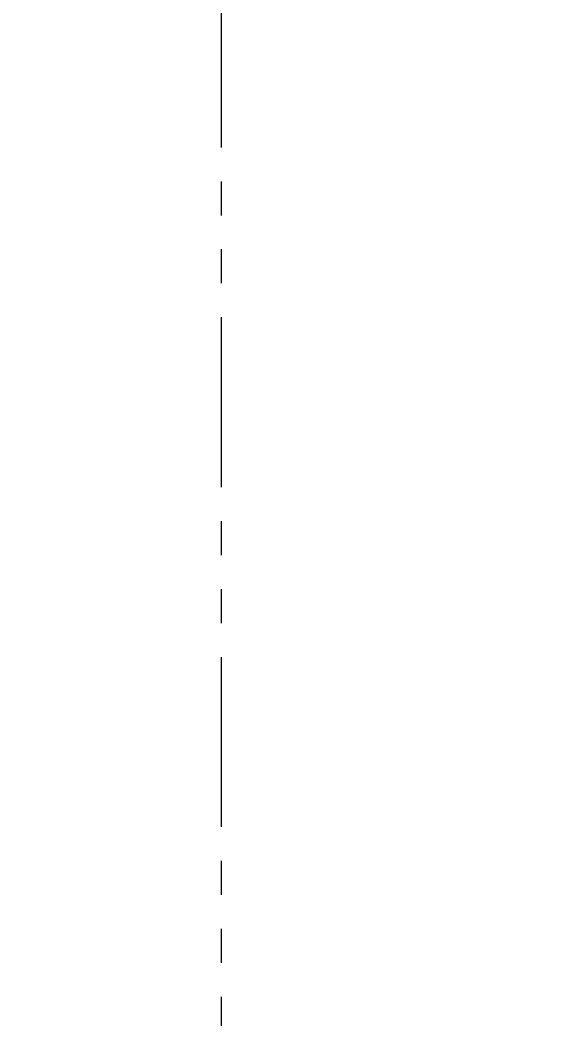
# Model space of a CAD drawing. Header units: millimetres. Extents: x -46397 to 283259, y -8690 to 23983.
# Drawn here: x -21019 to -20533, y 3820 to 4754 of the extents above; entities that cross this region are included whole.
import ezdxf
from ezdxf.enums import TextEntityAlignment as Align

# ---------------------------------------------------------------- set-up
doc = ezdxf.new("R2010")
doc.units = ezdxf.units.MM
doc.linetypes.add('PHANTOM', pattern=[63.5, 31.75, -6.35, 6.35, -6.35, 6.35, -6.35])
doc.styles.add('Tahoma', font='tahoma.ttf')
doc.styles.add('Text_nameplate', font='arial.ttf', dxfattribs={"width": 0.9, "height": 2.5})

# ---------------------------------------------------------------- blocks, each defined once
blk = doc.blocks.new('BO-1')
at = {"color": 251, "linetype": 'PHANTOM', "ltscale": 5}
blk.add_line((0, 3588.23), (0, 1379), dxfattribs=at)
at = {"color": 251, "linetype": 'PHANTOM', "ltscale": 5, "style": 'Text_nameplate', "width": 0.9, "flags": 2}
blk.add_attdef('SPEC.', text='', height=2.5, dxfattribs=at).set_placement((282.5, 89.67), align=Align.MIDDLE_CENTER)
at = {"color": 251, "linetype": 'PHANTOM', "ltscale": 5, "style": 'Tahoma'}
for tag, height, p in [('PROJECT_CODE', 2.4, (245, 77.99)), ('DESIGN_PRESSURE', 2.61, (320, 77.99)), ('SERIAL_NO.', 2.61, (245, 69.45)), ('MAX_WORKING_PRESS', 2.61, (320, 69.45)), ('YEAR', 2.61, (245, 60.92)), ('TEST_PRES.', 2.61, (320, 60.92)), ('VOLUME', 2.61, (245, 52.38)), ('MAX_WORKING_TEMP.', 2.61, (320, 52.38))]:
    blk.add_attdef(tag, text='', height=height, dxfattribs=at).set_placement(p, align=Align.MIDDLE_CENTER)

msp = doc.modelspace()

# ---------------------------------------------------------------- hatches: boundary and pattern name
h = msp.add_hatch()
h.set_pattern_fill('AR-HBONE', color=1, scale=0.3)
h.set_pattern_definition([(45, (-288320.135, -5674.706), (0, 43.1052294), [91.44, -30.48]), (135, (-288298.583, -5653.153), (4e-15, 43.1052294), [91.44, -30.48])])
edge = h.paths.add_edge_path()
edge.add_line((-20175.52, 3524.56), (-20175.52, 5124.21))
edge.add_arc((-20435.38, 5125.86), 259.87, 359.63599, 423.11697)
edge.add_arc((-20831.52, 4344.39), 1136, 63.11833, 116.88162)
edge.add_arc((-21227.66, 5125.86), 259.87, 116.88292, 180.36389)
edge.add_line((-21487.52, 5124.21), (-21487.52, 3524.56))
edge.add_arc((-21227.66, 3522.9), 259.87, 179.63597, 243.11695)
edge.add_arc((-20831.52, 4304.37), 1136, 243.11832, 296.88161)
edge.add_arc((-20435.38, 3522.9), 259.87, 296.8829, 360.36387)
edge = h.paths.add_edge_path(flags=16)
edge.add_line((-21437.52, 3524.39), (-21437.52, 5124.37))
edge.add_arc((-21227.66, 5125.86), 209.87, 116.88305, 180.40508, ccw=False)
edge.add_arc((-20831.52, 4344.39), 1086, 63.11836, 116.88165, ccw=False)
edge.add_arc((-20435.38, 5125.86), 209.87, -0.40506, 63.11697, ccw=False)
edge.add_line((-20225.52, 5124.37), (-20225.52, 3524.39))
edge.add_arc((-20435.38, 3522.9), 209.87, -63.11697, 0.40506, ccw=False)
edge.add_arc((-20831.52, 4304.37), 1086, 243.11835, 296.88164, ccw=False)
edge.add_arc((-21227.66, 3522.9), 209.87, 179.59492, 243.11695, ccw=False)

# ---------------------------------------------------------------- block references
msp.add_blockref('BO-1', (-20831.52, 1840.7, -1.5))

doc.saveas('drawing.dxf')
